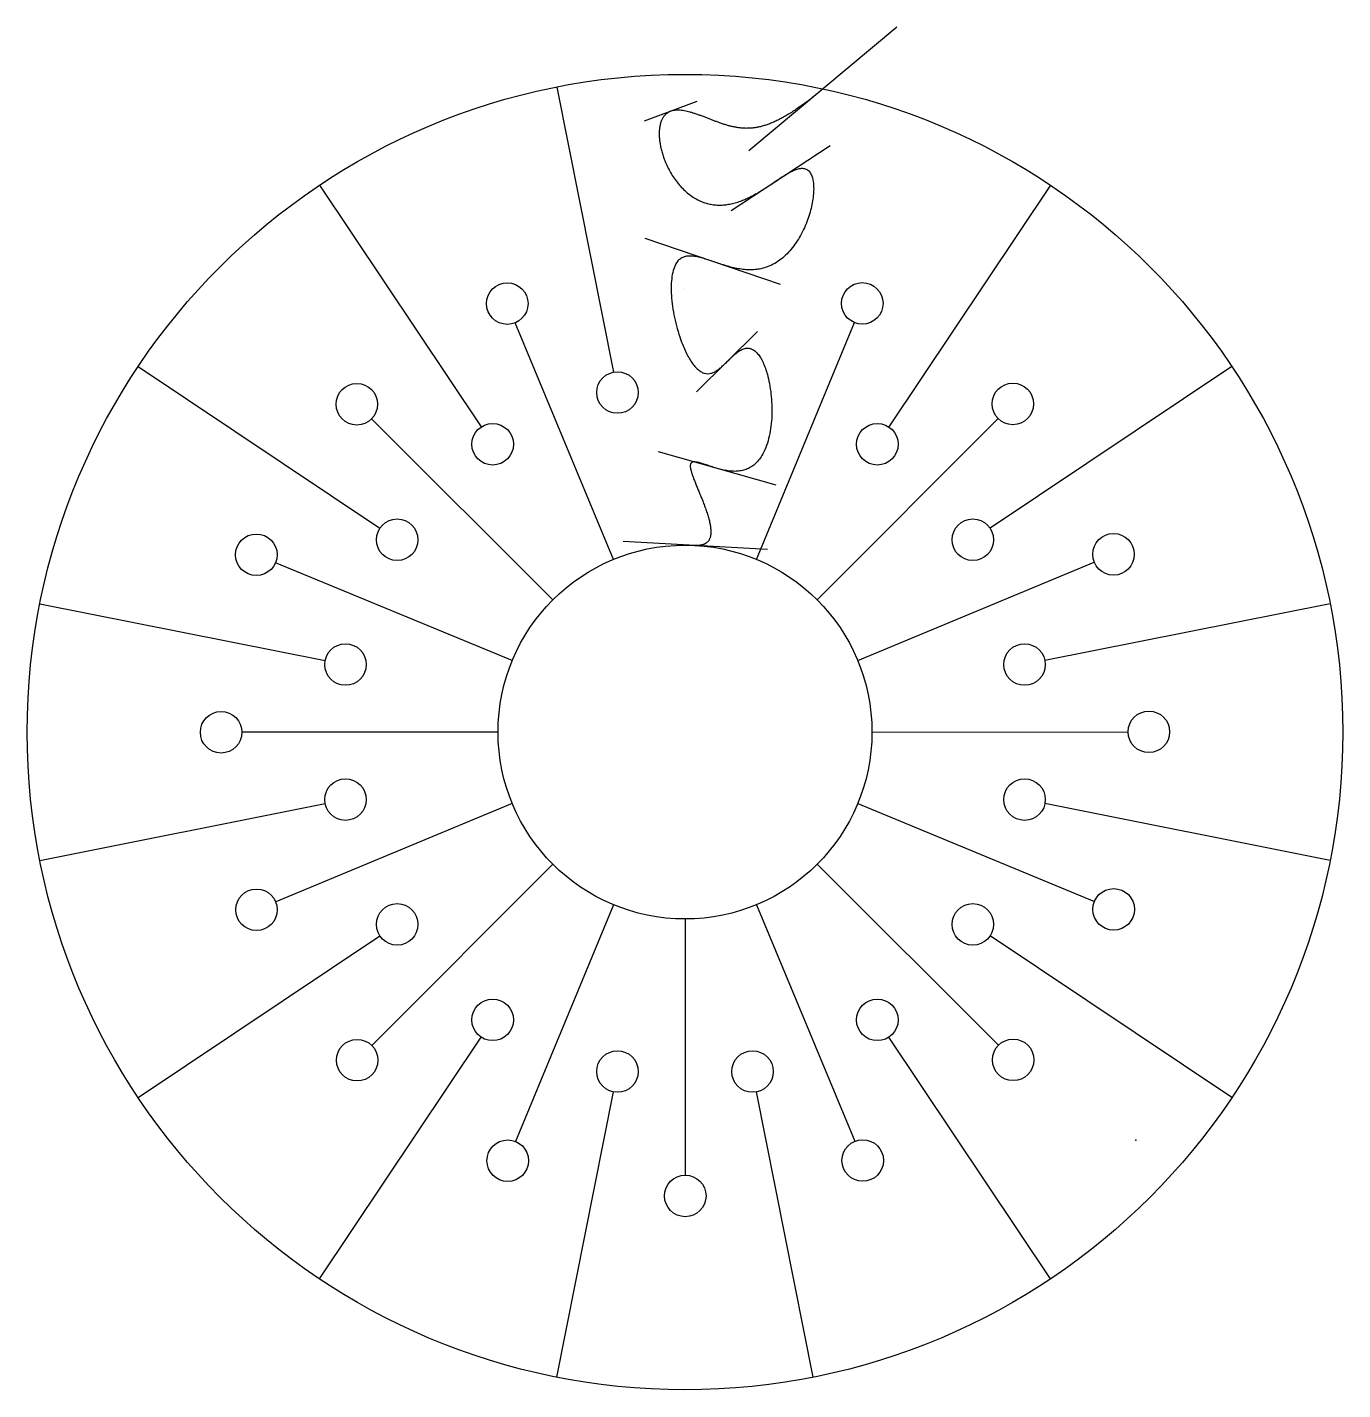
# Model space of a CAD drawing. Header units: centimetres. Extents: x 0 to 23.5, y -1.8 to 8.
# Drawn here: x 13.99 to 23.49, y -1.8 to 8.04 of the extents above; entities outside this region: 1.
import ezdxf

# ---------------------------------------------------------------- set-up
doc = ezdxf.new("R2010")
doc.units = ezdxf.units.CM
doc.header["$MEASUREMENT"] = 0
doc.layers.add('Rosca reduzida v6_Sketch1', color=7, linetype='Continuous')

msp = doc.modelspace()

# ---------------------------------------------------------------- linework, layer by layer
at = {"layer": 'Rosca reduzida v6_Sketch1'}
for p, q in [((20.2743, 8.0379), (19.2057, 7.1464)), ((17.8179, 7.6063), (18.2275, 5.5467)), ((18.8297, 7.5015), (18.4495, 7.3589)), ((19.0775, 6.7151), (19.7921, 7.1832)), ((16.1056, 6.8971), (17.2723, 5.151)), ((21.3835, 6.8971), (20.2168, 5.151)), ((19.433, 6.181), (18.457, 6.5117)), ((19.2611, 4.1949), (19.9677, 5.9046)), ((18.2278, 4.1948), (17.5185, 5.9034)), ((18.8286, 5.4049), (19.2692, 5.8411)), ((14.7951, 5.5866), (16.5411, 4.4199)), ((22.694, 5.5866), (20.9479, 4.4199)), ((17.7899, 3.9022), (16.4807, 5.2093)), ((19.6991, 3.9023), (21.0062, 5.2115)), ((19.4034, 4.7298), (18.554, 4.9726)), ((19.3415, 4.2665), (18.2976, 4.3246)), ((17.4973, 3.4642), (15.7875, 4.1708)), ((19.9917, 3.4643), (21.7003, 4.1737)), ((14.0858, 3.8743), (16.1455, 3.4646)), ((23.4033, 3.8743), (21.3436, 3.4646)), ((17.3945, 2.9475), (15.5445, 2.9461)), ((20.0945, 2.9477), (21.9445, 2.9492)), ((14.0858, 2.0209), (16.1455, 2.4306)), ((17.4973, 2.4309), (15.7887, 1.7216)), ((19.9918, 2.4311), (21.7015, 1.7245)), ((23.4033, 2.0209), (21.3436, 2.4306)), ((17.79, 1.993), (16.4829, 0.6838)), ((19.6992, 1.9931), (21.0084, 0.686)), ((18.228, 1.7004), (17.5214, -0.0094)), ((19.2612, 1.7004), (19.9706, -0.0082)), ((18.7446, 1.5976), (18.7461, -0.2524)), ((14.7951, 0.3087), (16.5411, 1.4754)), ((22.694, 0.3087), (20.9479, 1.4754)), ((16.1056, -1.0019), (17.2723, 0.7442)), ((21.3835, -1.0019), (20.2168, 0.7442)), ((17.8179, -1.7111), (18.2275, 0.3485)), ((19.6712, -1.7111), (19.2615, 0.3485))]:
    msp.add_line(p, q, dxfattribs=at)
for centre, radius in [((18.7445, 2.9476), 4.75), ((17.461, 6.042), 0.15), ((20.025, 6.0433), 0.15), ((18.2568, 5.3996), 0.15), ((16.3745, 5.3152), 0.15), ((21.1121, 5.3176), 0.15), ((17.3556, 5.0263), 0.15), ((20.1335, 5.0263), 0.15), ((16.6659, 4.3365), 0.15), ((20.8232, 4.3365), 0.15), ((15.6489, 4.228), 0.15), ((21.8389, 4.2312), 0.15), ((18.7445, 2.9476), 1.35), ((16.2926, 3.4353), 0.15), ((21.1965, 3.4353), 0.15), ((15.3945, 2.9459), 0.15), ((22.0945, 2.9493), 0.15), ((16.2926, 2.4599), 0.15), ((21.1965, 2.4599), 0.15), ((15.6502, 1.6641), 0.15), ((21.8402, 1.6672), 0.15), ((16.6659, 1.5587), 0.15), ((20.8232, 1.5587), 0.15), ((17.3556, 0.8689), 0.15), ((20.1335, 0.8689), 0.15), ((16.3769, 0.5776), 0.15), ((21.1145, 0.58), 0.15), ((18.2568, 0.4957), 0.15), ((19.2323, 0.4957), 0.15), ((17.4641, -0.148), 0.15), ((20.0281, -0.1467), 0.15), ((18.7462, -0.4024), 0.15)]:
    msp.add_circle(centre, radius, dxfattribs=at)
msp.add_arc((18.7428, 6.2976), 0.15, 270.04632, 270.64504, dxfattribs=at)
msp.add_open_spline([(19.74, 7.5921), (19.6816, 7.5434), (19.5715, 7.4569), (19.4266, 7.3599), (19.2679, 7.2948), (19.0997, 7.3023), (18.9335, 7.3701), (18.7613, 7.4424), (18.5963, 7.464), (18.5225, 7.3031), (18.5932, 7.001), (18.7988, 6.7501), (19.0949, 6.7026), (19.409, 6.928), (19.6463, 7.1218), (19.72, 6.877), (19.6013, 6.4709), (19.319, 6.1973), (18.9471, 6.3369), (18.6624, 6.4855), (18.6036, 6.1421), (18.7154, 5.6718), (18.9099, 5.4127), (19.0758, 5.6785), (19.2444, 5.8186), (19.3899, 5.4942), (19.3949, 5.0245), (19.2139, 4.7357), (18.8658, 4.8938), (18.7216, 4.9518), (18.8354, 4.7089), (18.9554, 4.4391), (18.9444, 4.316), (18.872, 4.2926), (18.8195, 4.2955)], degree=5, dxfattribs=at)
for p in [(0, 0), (22, 0)]:
    msp.add_point(p, dxfattribs=at)

doc.saveas('drawing.dxf')
